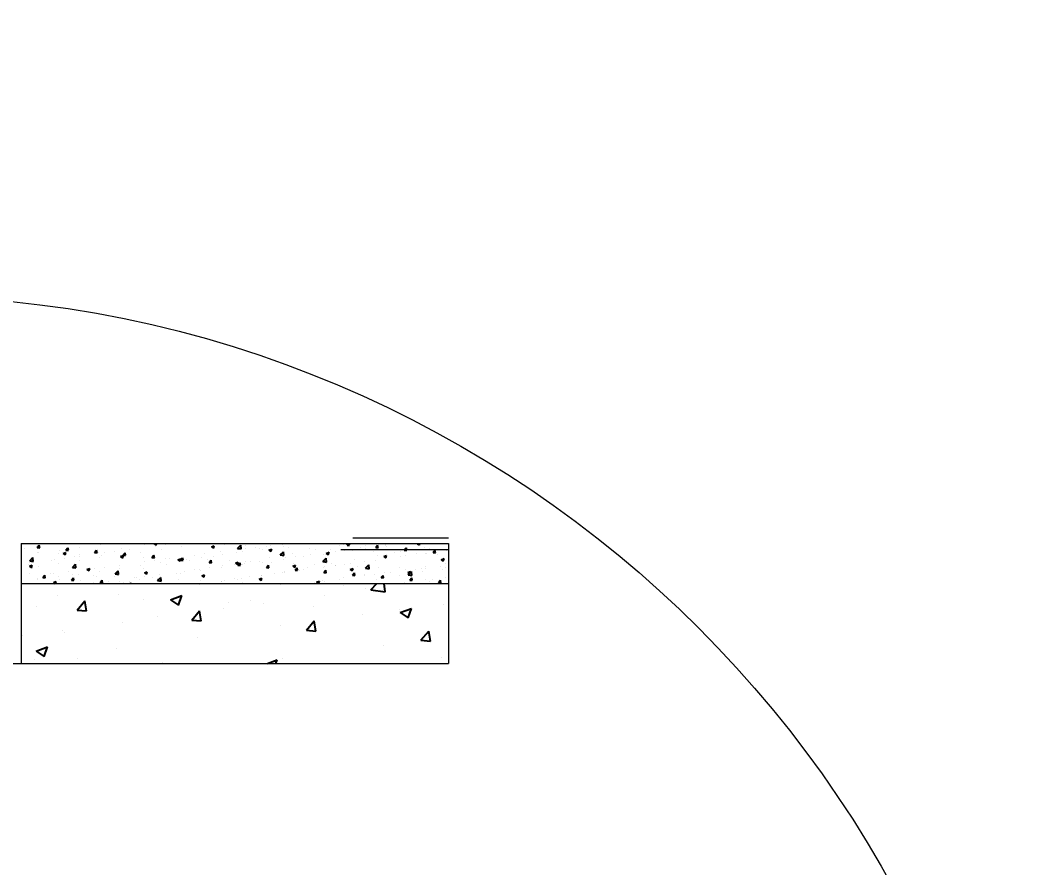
# Model space of a CAD drawing. Header units: millimetres. Extents: x 1187 to 4880, y 1334 to 3830.
# Drawn here: x 4171.3 to 4226.2, y 2716.6 to 2762.6 of the extents above; entities that cross this region are included whole.
import ezdxf

# ---------------------------------------------------------------- set-up
doc = ezdxf.new("R2010")
doc.units = ezdxf.units.MM
for name, color, linetype in [('CONCRETO', 7, 'Continuous'), ('ELECTRICAS', 3, 'Continuous'), ('LADRILLOS', 30, 'Continuous')]:
    doc.layers.add(name, color=color, linetype=linetype)

# ---------------------------------------------------------------- blocks, each defined once
blk = doc.blocks.new('*X9')
at = {"color": 0}
for p, q in [((2.6727, 5.8923), (2.6801, 5.9)), ((2.6905, 5.8895), (2.6893, 5.9)), ((2.4584, 5.8986), (2.4584, 5.8986)), ((2.5591, 5.8984), (2.5591, 5.8984)), ((2.6387, 5.8982), (2.6387, 5.8982)), ((2.6658, 5.8939), (2.6658, 5.8939)), ((2.6727, 5.8923), (2.6905, 5.8896)), ((2.281, 5.8851), (2.281, 5.8851)), ((2.3051, 5.8668), (2.3147, 5.8783)), ((2.317, 5.8657), (2.3147, 5.8783)), ((2.3574, 5.8858), (2.3574, 5.8858)), ((2.3877, 5.8806), (2.3877, 5.8806)), ((2.422, 5.8797), (2.436, 5.8851)), ((2.422, 5.8797), (2.4319, 5.873)), ((2.4319, 5.873), (2.436, 5.8851)), ((2.4945, 5.8761), (2.4945, 5.8761)), ((2.5221, 5.8782), (2.5221, 5.8782)), ((2.5385, 5.8748), (2.5385, 5.8748)), ((2.6143, 5.8848), (2.6143, 5.8848)), ((2.7636, 5.8739), (2.7636, 5.8739)), ((2.2547, 5.8717), (2.2547, 5.8717)), ((2.3051, 5.8668), (2.317, 5.8657)), ((2.4485, 5.8542), (2.4582, 5.8657)), ((2.4605, 5.8532), (2.4582, 5.8657)), ((2.4885, 5.8682), (2.4885, 5.8682)), ((2.6012, 5.8716), (2.6012, 5.8716)), ((2.6625, 5.8611), (2.6625, 5.8611)), ((2.708, 5.8671), (2.708, 5.8671)), ((2.7094, 5.8637), (2.7234, 5.869)), ((2.7094, 5.8637), (2.7194, 5.857)), ((2.7194, 5.857), (2.7234, 5.869)), ((2.3621, 5.8516), (2.3621, 5.8516)), ((2.4054, 5.8582), (2.4054, 5.8582)), ((2.4485, 5.8542), (2.4605, 5.8532)), ((2.592, 5.8417), (2.6016, 5.8532)), ((2.604, 5.8406), (2.6016, 5.8532)), ((2.2864, 5.8416), (2.2864, 5.8416)), ((2.2888, 5.8382), (2.2888, 5.8382)), ((2.5599, 5.847), (2.5599, 5.847)), ((2.592, 5.8417), (2.6039, 5.8406)), ((2.7354, 5.8291), (2.7451, 5.8406)), ((2.7474, 5.8281), (2.7451, 5.8406)), ((2.2363, 5.835), (2.2363, 5.835)), ((2.456, 5.832), (2.456, 5.832)), ((2.7354, 5.8291), (2.7474, 5.8281)), ((2.738, 5.8291), (2.738, 5.8291)), ((2.2539, 5.8152), (2.268, 5.8206)), ((2.2539, 5.8152), (2.2639, 5.8085)), ((2.2639, 5.8085), (2.268, 5.8206)), ((2.355, 5.8192), (2.355, 5.8192)), ((2.688, 5.8225), (2.688, 5.8225)), ((2.2523, 5.8051), (2.2523, 5.8051)), ((2.3058, 5.8058), (2.3058, 5.8058)), ((2.4125, 5.8013), (2.4125, 5.8013)), ((2.5435, 5.8), (2.5554, 5.8045)), ((2.5539, 5.8), (2.5554, 5.8045)), ((2.5617, 5.8059), (2.5617, 5.8059)), ((2.7611, 5.8073), (2.7611, 5.8073))]:
    blk.add_line(p, q, dxfattribs=at)
blk = doc.blocks.new('*X7')
at = {"color": 0}
for p, q in [((2.2898, 5.95), (2.2898, 5.95)), ((2.4015, 5.9498), (2.4019, 5.95)), ((2.4015, 5.9498), (2.404, 5.9482)), ((2.404, 5.9482), (2.4046, 5.95)), ((2.4614, 5.9494), (2.4614, 5.9494)), ((2.4626, 5.9494), (2.4626, 5.9494)), ((2.6122, 5.9494), (2.6122, 5.9494)), ((2.6429, 5.9482), (2.6444, 5.95)), ((2.6459, 5.948), (2.6455, 5.95)), ((2.7309, 5.9499), (2.7311, 5.95)), ((2.7309, 5.9499), (2.7334, 5.9483)), ((2.7334, 5.9483), (2.734, 5.95)), ((2.2393, 5.9433), (2.2393, 5.9433)), ((2.2541, 5.9461), (2.2541, 5.9461)), ((2.2553, 5.9451), (2.2578, 5.948)), ((2.2553, 5.9451), (2.2583, 5.9449)), ((2.2553, 5.9386), (2.2553, 5.9386)), ((2.2573, 5.9384), (2.2573, 5.9384)), ((2.2583, 5.9449), (2.2578, 5.948)), ((2.2582, 5.9458), (2.2582, 5.9458)), ((2.282, 5.9375), (2.282, 5.9375)), ((2.2829, 5.9419), (2.2829, 5.9419)), ((2.2876, 5.9377), (2.2911, 5.9391)), ((2.2876, 5.9377), (2.2901, 5.936)), ((2.2901, 5.936), (2.2911, 5.9391)), ((2.2912, 5.942), (2.2936, 5.9449)), ((2.2912, 5.942), (2.2942, 5.9417)), ((2.2942, 5.9417), (2.2936, 5.9449)), ((2.3082, 5.9451), (2.3082, 5.9451)), ((2.3271, 5.9388), (2.3295, 5.9417)), ((2.3271, 5.9388), (2.3301, 5.9386)), ((2.3301, 5.9386), (2.3295, 5.9417)), ((2.3315, 5.9386), (2.3315, 5.9386)), ((2.3341, 5.9488), (2.3341, 5.9488)), ((2.3397, 5.9385), (2.3397, 5.9385)), ((2.3522, 5.9402), (2.3522, 5.9402)), ((2.3606, 5.9436), (2.3606, 5.9436)), ((2.3629, 5.9357), (2.3653, 5.9386)), ((2.3659, 5.9354), (2.3654, 5.9386)), ((2.3711, 5.9427), (2.3711, 5.9427)), ((2.3845, 5.9389), (2.3845, 5.9389)), ((2.3898, 5.9486), (2.3898, 5.9486)), ((2.4027, 5.9468), (2.4027, 5.9468)), ((2.4104, 5.9427), (2.4104, 5.9427)), ((2.4152, 5.9485), (2.4152, 5.9485)), ((2.4361, 5.9462), (2.4361, 5.9462)), ((2.4651, 5.9371), (2.4651, 5.9371)), ((2.4733, 5.9458), (2.4768, 5.9472)), ((2.4733, 5.9458), (2.4758, 5.9442)), ((2.4758, 5.9442), (2.4768, 5.9472)), ((2.484, 5.9396), (2.484, 5.9396)), ((2.4893, 5.9483), (2.4893, 5.9483)), ((2.5044, 5.9388), (2.5044, 5.9388)), ((2.506, 5.9441), (2.5099, 5.9482)), ((2.506, 5.9441), (2.5105, 5.9434)), ((2.5105, 5.9434), (2.5099, 5.9482)), ((2.5124, 5.94), (2.5124, 5.94)), ((2.5156, 5.9437), (2.5156, 5.9437)), ((2.516, 5.9472), (2.516, 5.9472)), ((2.5281, 5.9454), (2.5281, 5.9454)), ((2.5335, 5.9438), (2.5335, 5.9438)), ((2.5377, 5.9432), (2.5377, 5.9432)), ((2.5427, 5.9461), (2.5427, 5.9461)), ((2.5452, 5.9418), (2.5487, 5.9432)), ((2.5452, 5.9418), (2.5477, 5.9401)), ((2.547, 5.9479), (2.547, 5.9479)), ((2.5477, 5.9401), (2.5487, 5.9432)), ((2.5594, 5.9358), (2.5633, 5.9399)), ((2.5627, 5.9488), (2.5627, 5.9488)), ((2.5638, 5.9352), (2.5633, 5.9399)), ((2.5636, 5.947), (2.5636, 5.947)), ((2.5694, 5.9449), (2.5694, 5.9449)), ((2.5747, 5.9379), (2.5747, 5.9379)), ((2.5961, 5.9438), (2.5961, 5.9438)), ((2.6038, 5.9429), (2.6038, 5.9429)), ((2.6139, 5.937), (2.6139, 5.937)), ((2.617, 5.9378), (2.6205, 5.9392)), ((2.617, 5.9378), (2.6195, 5.9361)), ((2.6195, 5.9361), (2.6206, 5.9392)), ((2.6228, 5.9427), (2.6228, 5.9427)), ((2.6285, 5.9406), (2.6285, 5.9406)), ((2.633, 5.9479), (2.633, 5.9479)), ((2.6389, 5.9483), (2.6389, 5.9483)), ((2.6399, 5.9408), (2.6399, 5.9408)), ((2.641, 5.9422), (2.641, 5.9422)), ((2.6429, 5.9482), (2.6459, 5.948)), ((2.6494, 5.9416), (2.6494, 5.9416)), ((2.66, 5.9447), (2.66, 5.9447)), ((2.6656, 5.9471), (2.6656, 5.9471)), ((2.6656, 5.9443), (2.6656, 5.9443)), ((2.6761, 5.9404), (2.6761, 5.9404)), ((2.6788, 5.9451), (2.6812, 5.948)), ((2.6788, 5.9451), (2.6818, 5.9448)), ((2.6818, 5.9448), (2.6812, 5.948)), ((2.6908, 5.9475), (2.6908, 5.9475)), ((2.6915, 5.9489), (2.6915, 5.9489)), ((2.6923, 5.946), (2.6923, 5.946)), ((2.7028, 5.9393), (2.7028, 5.9393)), ((2.7104, 5.9404), (2.7104, 5.9404)), ((2.7146, 5.9419), (2.717, 5.9448)), ((2.7146, 5.9419), (2.7176, 5.9417)), ((2.7176, 5.9417), (2.717, 5.9448)), ((2.719, 5.9449), (2.719, 5.9449)), ((2.7295, 5.9382), (2.7295, 5.9382)), ((2.7396, 5.9454), (2.7396, 5.9454)), ((2.7414, 5.9375), (2.7414, 5.9375)), ((2.7419, 5.9381), (2.7419, 5.9381)), ((2.7457, 5.9438), (2.7457, 5.9438)), ((2.7505, 5.9388), (2.7529, 5.9417)), ((2.7505, 5.9388), (2.7535, 5.9385)), ((2.7535, 5.9385), (2.7529, 5.9417)), ((2.7539, 5.9391), (2.7539, 5.9391)), ((2.7562, 5.937), (2.7562, 5.937)), ((2.7671, 5.9413), (2.7671, 5.9413)), ((2.245, 5.9261), (2.245, 5.9261)), ((2.2458, 5.9285), (2.2497, 5.9326)), ((2.2458, 5.9285), (2.2503, 5.9278)), ((2.2503, 5.9278), (2.2497, 5.9326)), ((2.2732, 5.9286), (2.2732, 5.9286)), ((2.2766, 5.9302), (2.2766, 5.9302)), ((2.2823, 5.9252), (2.2823, 5.9252)), ((2.2891, 5.9319), (2.2891, 5.9319)), ((2.2992, 5.9202), (2.3031, 5.9243)), ((2.3023, 5.9336), (2.3023, 5.9336)), ((2.3036, 5.9195), (2.3031, 5.9243)), ((2.3076, 5.9284), (2.3076, 5.9284)), ((2.3081, 5.9344), (2.3081, 5.9344)), ((2.3087, 5.9364), (2.3087, 5.9364)), ((2.3335, 5.9322), (2.3335, 5.9322)), ((2.3354, 5.9353), (2.3354, 5.9353)), ((2.3592, 5.9357), (2.3592, 5.9357)), ((2.3595, 5.9337), (2.363, 5.9351)), ((2.3595, 5.9337), (2.362, 5.932)), ((2.362, 5.932), (2.363, 5.9351)), ((2.362, 5.9341), (2.362, 5.9341)), ((2.3629, 5.9357), (2.3659, 5.9354)), ((2.3887, 5.933), (2.3887, 5.933)), ((2.3895, 5.9271), (2.3895, 5.9271)), ((2.3988, 5.9326), (2.4012, 5.9354)), ((2.3988, 5.9326), (2.4018, 5.9323)), ((2.4018, 5.9323), (2.4012, 5.9354)), ((2.402, 5.9288), (2.402, 5.9288)), ((2.4098, 5.926), (2.4098, 5.926)), ((2.4154, 5.9319), (2.4154, 5.9319)), ((2.421, 5.9313), (2.421, 5.9313)), ((2.4313, 5.9297), (2.4348, 5.931)), ((2.4313, 5.9297), (2.4338, 5.928)), ((2.4338, 5.928), (2.4348, 5.931)), ((2.4347, 5.9294), (2.4371, 5.9323)), ((2.4347, 5.9294), (2.4377, 5.9292)), ((2.4355, 5.9295), (2.4355, 5.9295)), ((2.4377, 5.9292), (2.4371, 5.9323)), ((2.4421, 5.9307), (2.4421, 5.9307)), ((2.4461, 5.9288), (2.4461, 5.9288)), ((2.4526, 5.9354), (2.4526, 5.9354)), ((2.4608, 5.9327), (2.4608, 5.9327)), ((2.4688, 5.9296), (2.4688, 5.9296)), ((2.4705, 5.9263), (2.4729, 5.9292)), ((2.4705, 5.9263), (2.4735, 5.926)), ((2.4735, 5.926), (2.4729, 5.9292)), ((2.4752, 5.9338), (2.4752, 5.9338)), ((2.4867, 5.9365), (2.4867, 5.9365)), ((2.4955, 5.9285), (2.4955, 5.9285)), ((2.5024, 5.924), (2.5024, 5.924)), ((2.5032, 5.9257), (2.5067, 5.927)), ((2.5032, 5.9257), (2.5057, 5.924)), ((2.5057, 5.924), (2.5067, 5.927)), ((2.5064, 5.9232), (2.5088, 5.926)), ((2.5094, 5.9229), (2.5088, 5.926)), ((2.515, 5.9256), (2.515, 5.9256)), ((2.5164, 5.9278), (2.5164, 5.9278)), ((2.5222, 5.9274), (2.5222, 5.9274)), ((2.5339, 5.9281), (2.5339, 5.9281)), ((2.537, 5.9266), (2.537, 5.9266)), ((2.5455, 5.9328), (2.5455, 5.9328)), ((2.5489, 5.9262), (2.5489, 5.9262)), ((2.5594, 5.9358), (2.5638, 5.9352)), ((2.563, 5.9303), (2.563, 5.9303)), ((2.5655, 5.9323), (2.5655, 5.9323)), ((2.5756, 5.9251), (2.5756, 5.9251)), ((2.578, 5.9339), (2.578, 5.9339)), ((2.5887, 5.9338), (2.5887, 5.9338)), ((2.5969, 5.9364), (2.5969, 5.9364)), ((2.6023, 5.924), (2.6023, 5.924)), ((2.6127, 5.9276), (2.6166, 5.9316)), ((2.6127, 5.9276), (2.6172, 5.9269)), ((2.6172, 5.9269), (2.6166, 5.9316)), ((2.6229, 5.9254), (2.6229, 5.9254)), ((2.6393, 5.9241), (2.6393, 5.9241)), ((2.6468, 5.925), (2.6468, 5.925)), ((2.6521, 5.9304), (2.6521, 5.9304)), ((2.665, 5.9277), (2.665, 5.9277)), ((2.6784, 5.9292), (2.6784, 5.9292)), ((2.6813, 5.9354), (2.6813, 5.9354)), ((2.6889, 5.9338), (2.6924, 5.9352)), ((2.6889, 5.9338), (2.6914, 5.9321)), ((2.6902, 5.9309), (2.6902, 5.9309)), ((2.6909, 5.9308), (2.6909, 5.9308)), ((2.6914, 5.9321), (2.6924, 5.9352)), ((2.7098, 5.9333), (2.7098, 5.9333)), ((2.7162, 5.9346), (2.7162, 5.9346)), ((2.7608, 5.9298), (2.7643, 5.9312)), ((2.7608, 5.9298), (2.7632, 5.9281)), ((2.7633, 5.9281), (2.7643, 5.9312)), ((2.7665, 5.9247), (2.7665, 5.9247)), ((2.244, 5.9236), (2.244, 5.9236)), ((2.2455, 5.9131), (2.2455, 5.9131)), ((2.2456, 5.9216), (2.2491, 5.9229)), ((2.2456, 5.9216), (2.2481, 5.9199)), ((2.2481, 5.9199), (2.2491, 5.9229)), ((2.2566, 5.9217), (2.2566, 5.9217)), ((2.2722, 5.912), (2.2722, 5.912)), ((2.276, 5.9122), (2.276, 5.9122)), ((2.2949, 5.9147), (2.2949, 5.9147)), ((2.2992, 5.9202), (2.3036, 5.9196)), ((2.307, 5.9118), (2.307, 5.9118)), ((2.3175, 5.9176), (2.321, 5.9189)), ((2.3175, 5.9176), (2.3199, 5.9159)), ((2.3199, 5.9159), (2.321, 5.9189)), ((2.3265, 5.9188), (2.3265, 5.9188)), ((2.3329, 5.9156), (2.3329, 5.9156)), ((2.339, 5.9205), (2.339, 5.9205)), ((2.3526, 5.912), (2.3565, 5.916)), ((2.3526, 5.912), (2.357, 5.9113)), ((2.357, 5.9113), (2.3565, 5.916)), ((2.358, 5.923), (2.358, 5.923)), ((2.3586, 5.9191), (2.3586, 5.9191)), ((2.3586, 5.9138), (2.3586, 5.9138)), ((2.3839, 5.9223), (2.3839, 5.9223)), ((2.3877, 5.9188), (2.3877, 5.9188)), ((2.3893, 5.9136), (2.3928, 5.9149)), ((2.3893, 5.9136), (2.3918, 5.9119)), ((2.3918, 5.9119), (2.3928, 5.9149)), ((2.4078, 5.9115), (2.4078, 5.9115)), ((2.4169, 5.9238), (2.4169, 5.9238)), ((2.4289, 5.9128), (2.4289, 5.9128)), ((2.4349, 5.9129), (2.4349, 5.9129)), ((2.4394, 5.9157), (2.4394, 5.9157)), ((2.4519, 5.9173), (2.4519, 5.9173)), ((2.458, 5.9178), (2.458, 5.9178)), ((2.4601, 5.9161), (2.4601, 5.9161)), ((2.4709, 5.9198), (2.4709, 5.9198)), ((2.4861, 5.9198), (2.4861, 5.9198)), ((2.4872, 5.9228), (2.4872, 5.9228)), ((2.5064, 5.9232), (2.5094, 5.9229)), ((2.5118, 5.9234), (2.5118, 5.9234)), ((2.5423, 5.92), (2.5447, 5.9229)), ((2.5423, 5.92), (2.5452, 5.9198)), ((2.5452, 5.9198), (2.5447, 5.9229)), ((2.5523, 5.9126), (2.5523, 5.9126)), ((2.5624, 5.9137), (2.5624, 5.9137)), ((2.5646, 5.9153), (2.5646, 5.9153)), ((2.5648, 5.9142), (2.5648, 5.9142)), ((2.575, 5.9217), (2.5785, 5.923)), ((2.575, 5.9217), (2.5775, 5.92)), ((2.5775, 5.92), (2.5785, 5.923)), ((2.5781, 5.9169), (2.5805, 5.9198)), ((2.5781, 5.9169), (2.5811, 5.9166)), ((2.5811, 5.9166), (2.5805, 5.9198)), ((2.5838, 5.9167), (2.5838, 5.9167)), ((2.5881, 5.9172), (2.5881, 5.9172)), ((2.5938, 5.9204), (2.5938, 5.9204)), ((2.6133, 5.9204), (2.6133, 5.9204)), ((2.614, 5.9137), (2.6164, 5.9166)), ((2.614, 5.9137), (2.617, 5.9135)), ((2.6153, 5.9209), (2.6153, 5.9209)), ((2.617, 5.9135), (2.6164, 5.9166)), ((2.6279, 5.9225), (2.6279, 5.9225)), ((2.629, 5.9229), (2.629, 5.9229)), ((2.6469, 5.9177), (2.6504, 5.919)), ((2.6469, 5.9177), (2.6494, 5.916)), ((2.6494, 5.916), (2.6504, 5.919)), ((2.6498, 5.9106), (2.6523, 5.9135)), ((2.6528, 5.9103), (2.6523, 5.9135)), ((2.6556, 5.9217), (2.6556, 5.9217)), ((2.6661, 5.9193), (2.67, 5.9234)), ((2.6661, 5.9193), (2.6705, 5.9186)), ((2.6706, 5.9186), (2.67, 5.9233)), ((2.6823, 5.9206), (2.6823, 5.9206)), ((2.6896, 5.9142), (2.6896, 5.9142)), ((2.6967, 5.9136), (2.6967, 5.9136)), ((2.709, 5.9195), (2.709, 5.9195)), ((2.7156, 5.918), (2.7156, 5.918)), ((2.7188, 5.9137), (2.7223, 5.915)), ((2.7188, 5.9137), (2.7212, 5.912)), ((2.7195, 5.911), (2.7234, 5.9151)), ((2.7212, 5.912), (2.7223, 5.915)), ((2.7239, 5.9103), (2.7234, 5.9151)), ((2.7283, 5.9178), (2.7283, 5.9178)), ((2.7357, 5.9183), (2.7357, 5.9183)), ((2.7375, 5.9155), (2.7375, 5.9155)), ((2.7408, 5.9194), (2.7408, 5.9194)), ((2.7413, 5.9215), (2.7413, 5.9215)), ((2.7597, 5.9219), (2.7597, 5.9219)), ((2.7624, 5.9172), (2.7624, 5.9172)), ((2.7667, 5.9206), (2.7667, 5.9206)), ((2.256, 5.9051), (2.256, 5.9051)), ((2.2561, 5.9064), (2.2561, 5.9064)), ((2.2623, 5.9075), (2.2647, 5.9104)), ((2.2623, 5.9075), (2.2653, 5.9073)), ((2.2635, 5.9105), (2.2635, 5.9105)), ((2.2653, 5.9072), (2.2647, 5.9104)), ((2.2754, 5.9015), (2.2789, 5.9028)), ((2.2754, 5.9015), (2.2776, 5.9)), ((2.278, 5.9), (2.279, 5.9028)), ((2.2817, 5.9086), (2.2817, 5.9086)), ((2.2828, 5.9052), (2.2828, 5.9052)), ((2.2982, 5.9044), (2.3006, 5.9072)), ((2.2982, 5.9044), (2.3011, 5.9041)), ((2.2989, 5.9108), (2.2989, 5.9108)), ((2.3003, 5.9038), (2.3003, 5.9038)), ((2.3011, 5.9041), (2.3006, 5.9072)), ((2.3095, 5.9041), (2.3095, 5.9041)), ((2.3256, 5.9097), (2.3256, 5.9097)), ((2.3259, 5.9008), (2.3259, 5.9008)), ((2.3294, 5.9088), (2.3294, 5.9088)), ((2.334, 5.9012), (2.3364, 5.9041)), ((2.334, 5.9012), (2.337, 5.901)), ((2.3362, 5.903), (2.3362, 5.903)), ((2.337, 5.901), (2.3364, 5.9041)), ((2.3448, 5.9032), (2.3448, 5.9032)), ((2.3523, 5.9086), (2.3523, 5.9086)), ((2.358, 5.9024), (2.358, 5.9024)), ((2.3628, 5.9019), (2.3628, 5.9019)), ((2.3706, 5.9028), (2.3706, 5.9028)), ((2.3715, 5.9), (2.3723, 5.901)), ((2.3725, 5.9), (2.3723, 5.901)), ((2.3764, 5.9074), (2.3764, 5.9074)), ((2.379, 5.9075), (2.379, 5.9075)), ((2.3833, 5.9056), (2.3833, 5.9056)), ((2.3889, 5.9091), (2.3889, 5.9091)), ((2.3895, 5.9007), (2.3895, 5.9007)), ((2.3997, 5.9078), (2.3997, 5.9078)), ((2.4057, 5.9063), (2.4057, 5.9063)), ((2.4059, 5.9037), (2.4098, 5.9077)), ((2.4059, 5.9037), (2.4104, 5.903)), ((2.4092, 5.9094), (2.4092, 5.9094)), ((2.4104, 5.903), (2.4098, 5.9077)), ((2.4324, 5.9052), (2.4324, 5.9052)), ((2.4577, 5.9001), (2.4577, 5.9001)), ((2.4591, 5.9041), (2.4591, 5.9041)), ((2.4612, 5.9096), (2.4647, 5.9109)), ((2.4612, 5.9096), (2.4637, 5.9079)), ((2.4637, 5.9079), (2.4647, 5.9109)), ((2.4771, 5.9003), (2.4771, 5.9003)), ((2.4855, 5.9032), (2.4855, 5.9032)), ((2.4858, 5.9029), (2.4858, 5.9029)), ((2.4893, 5.9043), (2.4893, 5.9043)), ((2.5018, 5.9059), (2.5018, 5.9059)), ((2.5063, 5.9053), (2.5063, 5.9053)), ((2.5112, 5.9067), (2.5112, 5.9067)), ((2.5125, 5.9018), (2.5125, 5.9018)), ((2.5207, 5.9084), (2.5207, 5.9084)), ((2.533, 5.9056), (2.5365, 5.9069)), ((2.533, 5.9056), (2.5355, 5.9039)), ((2.5355, 5.9103), (2.5355, 5.9103)), ((2.5355, 5.9039), (2.5365, 5.9069)), ((2.5364, 5.9099), (2.5364, 5.9099)), ((2.5391, 5.9007), (2.5391, 5.9007)), ((2.5875, 5.9006), (2.5875, 5.9006)), ((2.6022, 5.9012), (2.6022, 5.9012)), ((2.6049, 5.9016), (2.6084, 5.9029)), ((2.6049, 5.9016), (2.6072, 5.9)), ((2.6074, 5.9), (2.6084, 5.9029)), ((2.6127, 5.9038), (2.6127, 5.9038)), ((2.6147, 5.9028), (2.6147, 5.9028)), ((2.6336, 5.9053), (2.6336, 5.9053)), ((2.6387, 5.9075), (2.6387, 5.9075)), ((2.6498, 5.9106), (2.6528, 5.9103)), ((2.65, 5.9005), (2.65, 5.9005)), ((2.6644, 5.911), (2.6644, 5.911)), ((2.6652, 5.9095), (2.6652, 5.9095)), ((2.6777, 5.9111), (2.6777, 5.9111)), ((2.6792, 5.9055), (2.6792, 5.9055)), ((2.6857, 5.9075), (2.6881, 5.9103)), ((2.6857, 5.9075), (2.6887, 5.9072)), ((2.6887, 5.9072), (2.6881, 5.9103)), ((2.7083, 5.9105), (2.7083, 5.9105)), ((2.715, 5.9013), (2.715, 5.9013)), ((2.7195, 5.911), (2.7239, 5.9103)), ((2.7216, 5.9043), (2.724, 5.9072)), ((2.7216, 5.9043), (2.7246, 5.9041)), ((2.7246, 5.9041), (2.724, 5.9072)), ((2.7407, 5.9048), (2.7407, 5.9048)), ((2.7466, 5.9022), (2.7466, 5.9022)), ((2.7495, 5.9046), (2.7495, 5.9046)), ((2.7574, 5.9012), (2.7598, 5.9041)), ((2.7574, 5.9012), (2.7604, 5.9009)), ((2.7604, 5.9009), (2.7598, 5.9041)), ((2.7659, 5.908), (2.7659, 5.908))]:
    blk.add_line(p, q, dxfattribs=at)

msp = doc.modelspace()

# ---------------------------------------------------------------- linework, layer by layer
at = {"layer": 'CONCRETO', "lineweight": 13}
for p, q in [((4171.333, 2734.209), (4194.535, 2734.209)), ((4171.333, 2734.209), (4171.333, 2727.704)), ((4188.68, 2733.881), (4194.535, 2733.881)), ((4194.535, 2734.209), (4194.535, 2727.704)), ((4171.333, 2732.04), (4194.535, 2732.04)), ((4139.459, 2727.704), (4194.535, 2727.704))]:
    msp.add_line(p, q, dxfattribs=at)
at = {"layer": 'ELECTRICAS', "color": 7, "lineweight": 13}
msp.add_circle((4164.504, 2685.999), 61.678, dxfattribs=at)
at = {"layer": 'LADRILLOS', "lineweight": 13}
msp.add_line((4189.331, 2734.531), (4194.535, 2734.531), dxfattribs=at)

# ---------------------------------------------------------------- block references
at = {"layer": 'CONCRETO', "lineweight": 13, "xscale": 43.36694734839189, "yscale": 43.36694734839189, "zscale": 43.36694734839189}
for name in ['*X7', '*X9']:
    msp.add_blockref(name, (4074.408, 2476.175), dxfattribs=at)

doc.saveas('drawing.dxf')
